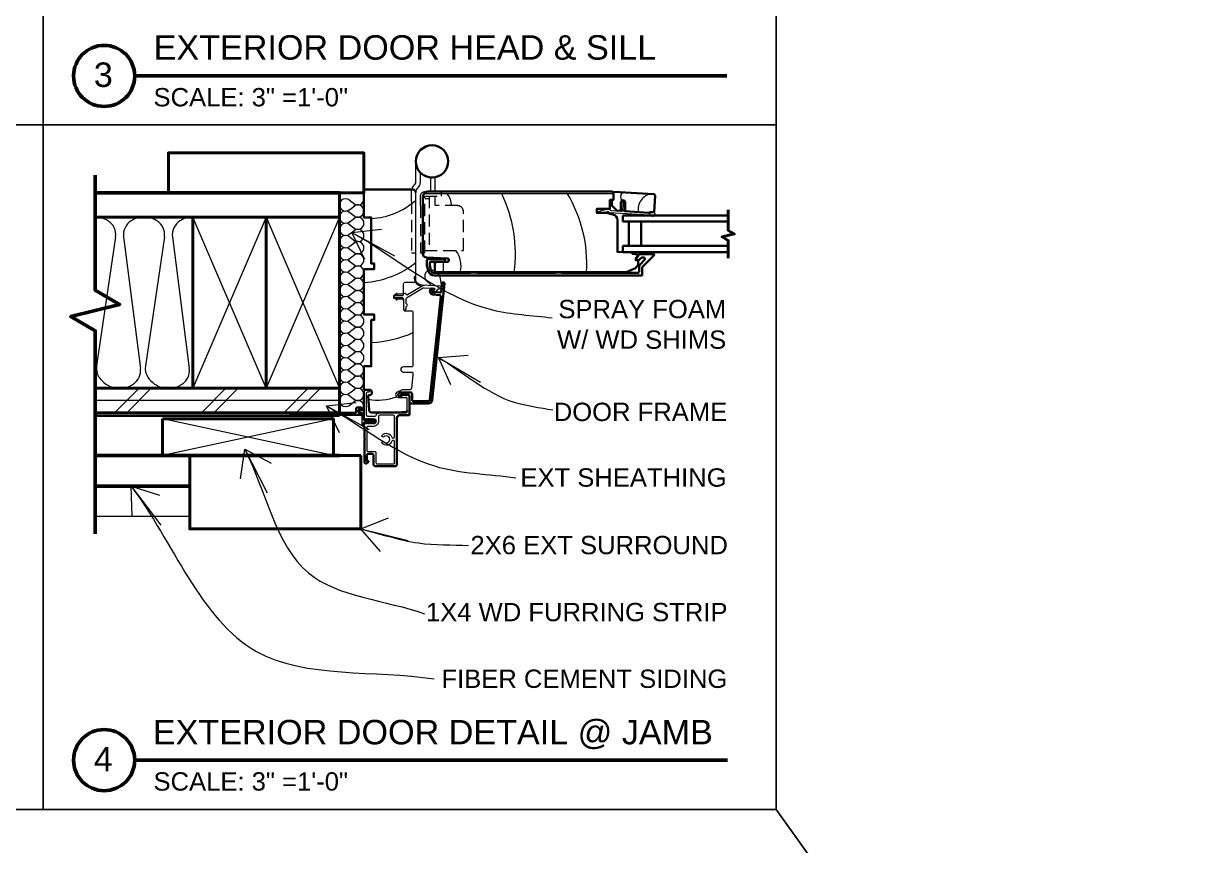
# Model space of a CAD drawing. Header units: inches. Extents: x -4969 to 16721, y 2489 to 24693.
# Drawn here: x 5219.6 to 5243.52, y 3824.13 to 3840.95 of the extents above; entities that cross this region are included whole.
import ezdxf

# ---------------------------------------------------------------- set-up
doc = ezdxf.new("R2010")
doc.units = ezdxf.units.IN
doc.header["$MEASUREMENT"] = 0
doc.linetypes.add('HIDDEN', pattern=[0.375, 0.25, -0.125])
doc.layers.get('0').update_dxf_attribs({"lineweight": 5})
doc.layers.add('0-NPLT', color=1, linetype='Continuous', plot=False)
for name, color, linetype, lineweight in [('1', 1, 'Continuous', 9), ('2', 6, 'Continuous', 20), ('3', 3, 'Continuous', 30), ('4', 2, 'Continuous', 40), ('5', 4, 'Continuous', 50), ('A-TEXTx', 7, 'Continuous', 20), ('TB-11x17', 7, 'Continuous', 100)]:
    doc.layers.add(name, color=color, linetype=linetype, lineweight=lineweight)
doc.styles.get("Standard").update_dxf_attribs({"font": 'Arial.ttf'})
doc.dimstyles.get("Standard").update_dxf_attribs({"dimtxt": 3, "dimasz": 2, "dimexe": 0.03125, "dimexo": 0.0625, "dimgap": 0.03125, "dimtad": 0, "dimtoh": 1, "dimdec": 4, "dimlfac": 0.99985, "dimzin": 0, "dimdsep": 46, "dimlunit": 4, "dimtxsty": 'Standard', "dimblk": 'ARCHTICK', "dimblk1": 'ARCHTICK', "dimblk2": 'ARCHTICK', "dimcen": 0.09, "dimclrt": 256, "dimadec": 0, "dimazin": 0, "dimtfac": 1, "dimtdec": 4, "dimtofl": 0, "dimtmove": 0, "dimatfit": 3, "dimfxl": 1, "dimtolj": 1, "dimtzin": 0, "dimarcsym": 0})

# ---------------------------------------------------------------- blocks, each defined once
blk = doc.blocks.new('DOOR jamb marvin')
at = {"layer": '1'}
for p, q in [((5206.676, 4511.803), (5206.678, 4512.247)), ((5206.768, 4512.019), (5206.768, 4511.806)), ((5206.605, 4511.704), (5206.676, 4511.803)), ((5206.751, 4511.753), (5206.68, 4511.654)), ((5206.588, 4511.423), (5206.588, 4511.652)), ((5210.718, 4511.582), (5206.846, 4511.582)), ((5211.45, 4511.19), (5211.474, 4511.189))]:
    blk.add_line(p, q, dxfattribs=at)
for points in [[(5206.981, 4511.632), (5206.981, 4511.917)], [(5207.071, 4511.632), (5207.071, 4511.922)]]:
    blk.add_lwpolyline(points, dxfattribs=at)
at = {"layer": '1', "linetype": 'HIDDEN'}
for points in [[(5206.588, 4511.423), (5206.588, 4510.377), (5206.678, 4510.377), (5206.678, 4511.433)], [(5206.771, 4511.339), (5206.771, 4510.377), (5206.861, 4510.377), (5206.861, 4511.537), (5207.201, 4511.537), (5207.201, 4511.627), (5206.939, 4511.627)], [(5206.861, 4511.485), (5206.951, 4511.485)], [(5206.951, 4511.537), (5206.951, 4510.422)], [(5206.861, 4510.422), (5207.651, 4510.422)]]:
    blk.add_lwpolyline(points, dxfattribs=at)
at = {"layer": '1'}
for points in [[(5206.771, 4511.339), (5206.771, 4511.537, -0.414214), (5206.861, 4511.627), (5206.939, 4511.627)], [(5211.451, 4511.19, 0.020613), (5211.45, 4511.19), (5210.95, 4511.219, -0.602499), (5210.935, 4511.251, 0.195629), (5210.939, 4511.266), (5210.923, 4511.403, 1), (5210.883, 4511.399), (5210.899, 4511.269, 0.168246), (5210.904, 4511.257, -0.688575), (5210.889, 4511.223), (5210.672, 4511.235, -0.329867), (5210.654, 4511.25), (5210.652, 4511.257, 0.414214), (5210.628, 4511.272), (5210.424, 4511.222, 1), (5210.434, 4511.184), (5210.598, 4511.224, -0.381102), (5210.622, 4511.211), (5210.622, 4511.212, 0.329867), (5210.64, 4511.197), (5211.447, 4511.15, 0.020613), (5211.449, 4511.15)], [(5211.474, 4511.189, -4.791288), (5211.472, 4511.149), (5211.447, 4511.15, 1), (5211.45, 4511.19)], [(5207.192, 4509.653, 0.390559), (5207.193, 4509.647), (5207.21, 4509.632, 1), (5207.223, 4509.648), (5207.209, 4509.659, -0.193018), (5207.207, 4509.662), (5207.19, 4509.812, 0.280166), (5207.032, 4510.016, 0.819918), (5206.897, 4509.801), (5206.99, 4509.713, -0.700208), (5206.986, 4509.704)], [(5206.426, 4509.229, 1), (5206.476, 4509.229), (5206.476, 4509.26, -0.298217), (5206.491, 4509.283, 0.654654), (5206.491, 4509.329, -0.298217), (5206.476, 4509.352), (5206.476, 4509.432, -0.263144), (5206.488, 4509.453), (5206.83, 4509.659, -0.151687), (5206.845, 4509.662), (5207.052, 4509.65, -0.614608), (5207.062, 4509.625), (5207.019, 4509.573, 1), (5207.058, 4509.541), (5207.135, 4509.635, -0.238691), (5207.156, 4509.644), (5207.17, 4509.643, 1), (5207.173, 4509.693), (5206.803, 4509.715, -0.417273), (5206.662, 4509.875, 1), (5206.642, 4509.877, 0.381481), (5206.781, 4509.698, -0.690013), (5206.783, 4509.688)], [(5206.283, 4509.504), (5206.295, 4509.533, 0.932515), (5206.277, 4509.542), (5206.255, 4509.504, 1), (5206.255, 4509.454), (5206.277, 4509.416, 0.932515), (5206.295, 4509.425), (5206.283, 4509.454)], [(5206.255, 4509.504), (5206.401, 4509.504, 0.414214), (5206.426, 4509.529, -0.894123), (5206.475, 4509.534, 0.510798), (5206.505, 4509.522), (5206.805, 4509.702, -0.151687), (5206.848, 4509.712)], [(5206.426, 4509.429, 0.414214), (5206.401, 4509.454), (5206.255, 4509.454)], [(5205.663, 4507.575, 0.414214), (5205.613, 4507.525)], [(5206.385, 4507.47, 0.57735), (5206.376, 4507.455), (5206.389, 4507.432, 0.267949), (5206.411, 4507.42)], [(5205.613, 4507.162, 1), (5205.573, 4507.162), (5205.573, 4507.147), (5205.523, 4507.147, 0.57735), (5205.514, 4507.132), (5205.526, 4507.112, 0.267949), (5205.535, 4507.107), (5205.573, 4507.107), (5205.573, 4506.852, 1), (5205.613, 4506.852)], [(5205.613, 4507.007, 0.215294), (5205.618, 4506.995), (5205.635, 4506.981, 0.403861), (5205.657, 4506.982, -0.430124), (5205.68, 4506.982, 0.429917), (5205.704, 4506.982, -0.429917), (5205.727, 4506.982, 0.429917), (5205.75, 4506.982, -0.429917), (5205.773, 4506.982, 0.429917), (5205.796, 4506.982, -0.20585), (5205.808, 4506.987, -1), (5205.808, 4506.877, -0.20585), (5205.796, 4506.882, 0.429917), (5205.773, 4506.882, -0.429917), (5205.75, 4506.882, 0.429917), (5205.727, 4506.882, -0.429917), (5205.704, 4506.882, 0.429917), (5205.68, 4506.882, -0.430124), (5205.657, 4506.882, 0.403861), (5205.635, 4506.883), (5205.618, 4506.868, 0.215294), (5205.613, 4506.856)]]:
    blk.add_lwpolyline(points, format="xyb", dxfattribs=at)
at = {"layer": '1', "linetype": 'HIDDEN'}
blk.add_lwpolyline([(5207.651, 4510.422), (5207.651, 4511.216, 0.414214), (5207.526, 4511.341), (5207.071, 4511.341), (5207.071, 4511.537)], format="xyb", dxfattribs=at)
at = {"layer": '1'}
for centre, radius, start, end in [((5206.678, 4511.652), 0.09, 144.2383, 180), ((5206.678, 4511.806), 0.09, 324.2383, 0), ((5205.702, 4512.533), 1.454, 272.5044, 312.1778), ((5207.052, 4511.354), 0.352, 357.8442, 40.4222), ((5205.835, 4510.353), 2.879, 352.5614, 25.279), ((5207.388, 4510.15), 2.788, 356.5156, 30.9257), ((5210.995, 4511.519), 0.128, 133.5304, 217.083), ((5211.539, 4511.267), 0.315, 96.9014, 191.0851), ((5207.079, 4510.106), 0.523, 346.0757, 37.1706), ((5205.488, 4511.681), 1.917, 273.8122, 308.364), ((5210.478, 4510.012), 3.242, 176.8728, 180.7293), ((5205.683, 4510.813), 2.271, 272.0844, 294.3172), ((5205.902, 4508.407), 1.045, 259.2015, 291.3477)]:
    blk.add_arc(centre, radius, start, end, dxfattribs=at)
at = {"layer": '2'}
for points in [[(5206.426, 4509.398, 0.414214), (5206.395, 4509.429), (5206.276, 4509.429, -1), (5206.276, 4509.534), (5206.395, 4509.534, 0.414214), (5206.426, 4509.565), (5206.426, 4509.743, -0.414214), (5206.457, 4509.774), (5206.647, 4509.774, 0.414214), (5206.678, 4509.805), (5206.678, 4511.649)], [(5206.426, 4509.429), (5206.426, 4509.22, 0.414214), (5206.457, 4509.189), (5206.587, 4509.189, -0.414214), (5206.618, 4509.158), (5206.618, 4508.074, -0.414214), (5206.587, 4508.043), (5206.421, 4508.043, 1), (5206.421, 4507.938), (5206.587, 4507.938, -0.414214), (5206.618, 4507.907), (5206.618, 4507.886, -0.026186), (5206.618, 4507.882), (5206.589, 4507.604, -0.383864), (5206.558, 4507.576), (5206.409, 4507.576, 0.108103), (5206.396, 4507.573), (5206.296, 4507.527, 0.804886), (5206.319, 4507.42), (5206.475, 4507.42)], [(5205.709, 4507.575, -1), (5205.709, 4507.525), (5205.688, 4507.525, 0.414214), (5205.663, 4507.5), (5205.663, 4507.062, 0.414214), (5205.688, 4507.037), (5205.844, 4507.037, 0.31589), (5205.868, 4507.053, -0.31589), (5205.938, 4507.103), (5206.475, 4507.103, 0.414214), (5206.5, 4507.128), (5206.5, 4507.395, 0.414214), (5206.475, 4507.42)]]:
    blk.add_lwpolyline(points, format="xyb", dxfattribs=at)
blk.add_lwpolyline([(5205.698, 4506.827, 0.414214), (5205.673, 4506.802), (5205.673, 4506.337, 0.414214), (5205.698, 4506.312), (5205.836, 4506.312, -0.414214), (5205.861, 4506.287), (5205.861, 4506.087, 0.414214), (5205.886, 4506.062), (5206.216, 4506.062, 0.414214), (5206.241, 4506.087), (5206.241, 4506.513, 0.414214), (5206.216, 4506.538), (5206.209, 4506.538, 0.315168), (5206.186, 4506.522, -0.547927), (5205.987, 4506.478, -1), (5206.022, 4506.513, 2.408577), (5206.022, 4506.614, -1), (5205.987, 4506.649, -0.547927), (5206.186, 4506.605, 0.315168), (5206.209, 4506.588), (5206.216, 4506.588, 0.414214), (5206.241, 4506.613), (5206.241, 4507.028, 0.414214), (5206.216, 4507.053), (5205.938, 4507.053, 0.414214), (5205.913, 4507.028), (5205.913, 4506.932, -0.414214), (5205.808, 4506.827)], format="xyb", close=True, dxfattribs=at)
at = {"layer": '3'}
for p, q in [((5210.912, 4511.016), (5210.912, 4511.141)), ((5210.912, 4511.141), (5213.068, 4511.141)), ((5210.912, 4511.016), (5213.068, 4511.016)), ((5211.037, 4511.016), (5211.037, 4510.516)), ((5211.287, 4511.016), (5211.287, 4510.516)), ((5210.912, 4510.391), (5210.912, 4510.516)), ((5210.912, 4510.516), (5213.068, 4510.516)), ((5210.912, 4510.391), (5213.068, 4510.391))]:
    blk.add_line(p, q, dxfattribs=at)
for points in [[(5206.678, 4511.607, 0.414214), (5206.616, 4511.669), (5205.616, 4511.669), (5205.616, 4511.099), (5205.766, 4511.099), (5205.766, 4510.154), (5205.826, 4510.154), (5205.826, 4510.044), (5205.616, 4510.044), (5205.616, 4509.112), (5205.826, 4509.112), (5205.826, 4509.002), (5205.766, 4509.002), (5205.766, 4508.057), (5205.616, 4508.057), (5205.616, 4507.575), (5205.722, 4507.575, -1), (5205.722, 4507.463), (5205.718, 4507.463, 0.431578), (5205.702, 4507.446), (5205.719, 4507.165, 0.39706), (5205.78, 4507.107), (5206.303, 4507.107, 0.02182), (5206.308, 4507.107), (5206.472, 4507.121, 0.388879), (5206.5, 4507.152)], [(5211.228, 4510.223, 0.198912), (5211.247, 4510.231), (5211.286, 4510.27, -0.198912), (5211.305, 4510.278), (5211.34, 4510.278, -0.668179), (5211.359, 4510.231), (5211.264, 4510.135, 0.198912), (5211.245, 4510.09), (5211.245, 4509.992, -0.414214), (5211.218, 4509.965), (5209.658, 4509.965), (5209.658, 4509.973), (5209.533, 4509.973), (5209.533, 4509.965), (5207.927, 4509.965), (5207.927, 4509.973), (5207.802, 4509.973), (5207.802, 4509.965), (5207.048, 4509.965, -0.339454), (5206.987, 4510.012), (5206.96, 4510.113), (5206.96, 4510.165, -0.414214), (5206.987, 4510.192), (5207.263, 4510.192, 0.414214), (5207.279, 4510.208), (5207.279, 4510.231, 0.414214), (5207.263, 4510.247), (5206.931, 4510.247, 0.414214), (5206.904, 4510.22), (5206.904, 4510.111), (5206.933, 4510.003, 0.339454), (5207.053, 4509.91), (5211.294, 4509.91, 0.414213), (5211.31, 4509.926), (5211.31, 4510.082), (5211.549, 4510.321, 0.668179), (5211.538, 4510.348), (5211.257, 4510.348, 0.263278), (5211.234, 4510.335), (5211.181, 4510.248, 0.583183), (5211.195, 4510.223)], [(5206.55, 4507.32, 0.414214), (5206.575, 4507.295), (5206.938, 4507.295, 0.383864), (5207.013, 4507.362), (5207.263, 4509.746, 1), (5207.213, 4509.751), (5207.196, 4509.583, -0.414214), (5207.168, 4509.561), (5207.027, 4509.576, -0.69108), (5207.015, 4509.621, 1.0874), (5206.995, 4509.644), (5206.984, 4509.632, 0.630953), (5207.021, 4509.526), (5207.163, 4509.511, -0.414214), (5207.185, 4509.484), (5206.963, 4507.367, -0.383864), (5206.938, 4507.345), (5206.625, 4507.345, -0.414214), (5206.6, 4507.37), (5206.6, 4507.495, 0.414214), (5206.575, 4507.52), (5206.371, 4507.52, 0.273442), (5206.318, 4507.489, 0.333757), (5206.322, 4507.459), (5206.344, 4507.438, 0.668179), (5206.361, 4507.445), (5206.361, 4507.46, -0.414214), (5206.371, 4507.47), (5206.525, 4507.47)], [(5205.613, 4507.525), (5205.613, 4506.972, 0.414214), (5205.633, 4506.952), (5205.816, 4506.952, -1), (5205.816, 4506.912), (5205.633, 4506.912, 0.414214), (5205.613, 4506.892)], [(5205.613, 4506.892), (5205.613, 4506.827), (5205.623, 4506.827), (5205.623, 4506.573, -1), (5205.623, 4506.553), (5205.623, 4506.105, 0.676155), (5205.688, 4506.079), (5205.705, 4506.101, 0.618819), (5205.697, 4506.117), (5205.673, 4506.117), (5205.673, 4506.237, -0.414214), (5205.698, 4506.262), (5205.786, 4506.262, -0.414214), (5205.811, 4506.237), (5205.811, 4506.05, 0.414214), (5205.849, 4506.012), (5206.253, 4506.012, 0.414214), (5206.291, 4506.05), (5206.291, 4507.003, -0.414214), (5206.341, 4507.053), (5206.525, 4507.053, 0.414214), (5206.55, 4507.078), (5206.55, 4507.445, 0.414214), (5206.525, 4507.47)]]:
    blk.add_lwpolyline(points, format="xyb", dxfattribs=at)
for points in [[(5207.093, 4510.183, 0.404026), (5207.063, 4510.152), (5207.063, 4510.011, 0.414214), (5207.094, 4509.98), (5210.978, 4509.98), (5211.169, 4510.06), (5211.228, 4510.129), (5211.228, 4510.223), (5211.178, 4510.223), (5211.178, 4510.254, -0.281456), (5211.195, 4510.281, 0.773434), (5211.179, 4510.351), (5211.116, 4510.353), (5211.084, 4510.385), (5210.803, 4510.395), (5210.803, 4511.04, 0.344328), (5210.708, 4511.161), (5210.579, 4511.193), (5210.382, 4511.193), (5210.382, 4511.278), (5210.648, 4511.278), (5210.648, 4511.457), (5210.718, 4511.457), (5210.718, 4511.582, 0.213687), (5210.697, 4511.629), (5206.944, 4511.629, 0.414214), (5206.819, 4511.504), (5206.819, 4510.355, 0.404026), (5206.894, 4510.277), (5207.323, 4510.262, -0.404026), (5207.353, 4510.231), (5207.353, 4510.222, -0.404026), (5207.323, 4510.191)], [(5211.553, 4511.209), (5211.481, 4511.209, 0.188551), (5211.46, 4511.201, -0.206686), (5211.436, 4511.192), (5210.959, 4511.226), (5210.959, 4511.407, 1), (5210.874, 4511.407), (5210.874, 4511.232), (5210.789, 4511.238), (5210.687, 4511.34), (5210.687, 4511.457), (5210.718, 4511.457), (5210.718, 4511.574, -0.216043), (5210.739, 4511.621), (5211.542, 4511.578, -0.414214), (5211.571, 4511.545)], [(5205.503, 4507.148), (5205.503, 4507.127, 0.414214), (5205.525, 4507.105), (5205.548, 4507.105, -0.267949), (5205.557, 4507.1), (5205.571, 4507.075, -0.57735), (5205.563, 4507.06), (5204.136, 4507.06, -1), (5204.136, 4507.105), (5205.438, 4507.105, 0.414214), (5205.458, 4507.125), (5205.458, 4507.195, -0.414214), (5205.478, 4507.215), (5205.55, 4507.215, -1), (5205.55, 4507.17), (5205.525, 4507.17, 0.414214)]]:
    blk.add_lwpolyline(points, format="xyb", close=True, dxfattribs=at)
blk.add_circle((5207.008, 4512.245), 0.33, dxfattribs=at)
blk = doc.blocks.new('BATT Insulation 3.5 INCH')
at = {"layer": '1', "lineweight": 5}
for p, q in [((5135.376, 4545.107), (5138.072, 4545.45)), ((5135.381, 4544.942), (5138.018, 4544.555))]:
    blk.add_line(p, q, dxfattribs=at)
for centre, radius, start, end in [((5135.476, 4545.525), 0.5, 180, 212.078), ((5138.114, 4545.121), 0.333, 34.6182, 97.2678), ((5135.334, 4545.437), 0.333, 212.078, 277.2678), ((5137.976, 4545.025), 0.5, 302.5735, 34.6182), ((5135.333, 4544.613), 0.333, 81.6579, 148.5142), ((5135.476, 4544.525), 0.5, 148.5142, 180), ((5138.066, 4544.884), 0.333, 261.6579, 302.5735)]:
    blk.add_arc(centre, radius, start, end, dxfattribs=at)
blk = doc.blocks.new('BATT Insulation 1 INCH')
at = {"layer": '1'}
for p, q in [((5136.608, 4537.269), (5136.699, 4537.394)), ((5136.824, 4537.269), (5136.732, 4537.394))]:
    blk.add_line(p, q, dxfattribs=at)
for centre, start, end in [((5136.591, 4537.456), 318.5374, 90), ((5136.841, 4537.456), 90, 221.4626), ((5136.716, 4537.206), 137.4055, 42.5945)]:
    blk.add_arc(centre, 0.125, start, end, dxfattribs=at)
blk = doc.blocks.new('_ArchTick')
at = {"color": 0, "linetype": 'ByBlock', "lineweight": 0, "const_width": 0.15}
blk.add_lwpolyline([(-0.5, -0.5), (0.5, 0.5)], dxfattribs=at)

msp = doc.modelspace()

# ---------------------------------------------------------------- linework, layer by layer
at = {"layer": '0-NPLT', "ltscale": 0.25}
for p, q in [((5220.0000785, 3824.8717732), (5220.0000785, 3866.8717732)), ((5235.0000785, 3824.8717732), (5235.0000785, 3866.8717732)), ((5205.0000785, 3838.8717732), (5220.0000785, 3838.8717732)), ((5220.0000785, 3838.8717732), (5235.0000785, 3838.8717732)), ((5235.0000785, 3824.8717732), (5235.0000785, 3838.8717732)), ((5205.0000785, 3824.8717732), (5235.0000785, 3824.8717732)), ((5235.0000785, 3824.8717732), (5400.0000785, 3593.8717732))]:
    msp.add_line(p, q, dxfattribs=at)
at = {"layer": '1'}
for p, q in [((5224.566492, 3833.4839376), (5223.066492, 3836.9839376)), ((5224.566492, 3836.9839376), (5223.066492, 3833.4839376)), ((5224.566492, 3836.9839376), (5226.066492, 3833.4839376)), ((5226.066492, 3836.9839376), (5224.566492, 3833.4839376)), ((5221.4652009, 3832.9838658), (5221.965174, 3833.4838927)), ((5221.7152009, 3832.9838793), (5222.215174, 3833.4839062)), ((5223.2429358, 3832.9838658), (5223.7429089, 3833.4838927)), ((5223.4929358, 3832.9838793), (5223.9929089, 3833.4839062)), ((5224.9280362, 3832.9838658), (5225.4280093, 3833.4838927)), ((5225.1780362, 3832.9838793), (5225.6780093, 3833.4839062)), ((5226.066492, 3833.2339376), (5221.066492, 3833.2338328))]:
    msp.add_line(p, q, dxfattribs=at)
at = {"layer": '1', "ltscale": 0.25}
for p, q in [((5225.9427457, 3832.1089376), (5222.4427457, 3832.8589376)), ((5225.9427457, 3832.8589376), (5222.4427457, 3832.1089376))]:
    msp.add_line(p, q, dxfattribs=at)
at = {"layer": '2'}
msp.add_line((5223.001992, 3830.8589376), (5221.066492, 3830.8589376), dxfattribs=at)
at = {"layer": '3'}
msp.add_line((5226.066492, 3832.9214376), (5221.066492, 3832.9214376), dxfattribs=at)
at = {"layer": '4', "ltscale": 0.25}
for p, q in [((5226.566492, 3837.4839376), (5226.566492, 3838.2979376)), ((5222.566492, 3837.4839376), (5226.566492, 3837.4839376))]:
    msp.add_line(p, q, dxfattribs=at)
at = {"layer": '4'}
for p, q in [((5226.066492, 3836.9839376), (5226.066492, 3837.4839376)), ((5223.742712, 3836.9839376), (5221.066492, 3836.9839376)), ((5223.742712, 3833.4839376), (5221.066492, 3833.4839376)), ((5226.066492, 3832.9839376), (5226.066492, 3833.4839376)), ((5226.066492, 3832.9839376), (5221.066492, 3832.9839376))]:
    msp.add_line(p, q, dxfattribs=at)
at = {"layer": '4', "ltscale": 0.25}
for points in [[(5226.566492, 3837.5479376), (5226.566492, 3838.2979376), (5222.566492, 3838.2979376), (5222.566492, 3837.4839376)], [(5222.4427457, 3832.8589376), (5222.4427457, 3832.1089376), (5225.9427457, 3832.1089376), (5225.9427457, 3832.8589376), (5222.4427457, 3832.8589376)]]:
    msp.add_lwpolyline(points, dxfattribs=at)
at = {"layer": '4', "flags": 128}
msp.add_lwpolyline([(5234.0190592, 3837.1336615), (5234.0190592, 3836.7133885), (5234.1440592, 3836.6412198), (5233.8940592, 3836.5787198), (5234.0190592, 3836.506551), (5234.0190592, 3836.1436216)], dxfattribs=at)
at = {"layer": '4'}
for points in [[(5223.066492, 3833.4839376), (5223.066492, 3836.9839376), (5224.566492, 3836.9839376), (5224.566492, 3833.4839376), (5224.566492, 3833.4839376), (5223.066492, 3833.4839376)], [(5224.566492, 3833.4839376), (5224.566492, 3836.9839376), (5226.066492, 3836.9839376), (5226.066492, 3833.4839376), (5226.066492, 3833.4839376), (5224.566492, 3833.4839376)]]:
    msp.add_lwpolyline(points, dxfattribs=at)
msp.add_lwpolyline([(5226.501992, 3832.1089376), (5226.501992, 3830.6089376), (5223.001992, 3830.6089376), (5223.001992, 3832.1089376)], close=True, dxfattribs=at)
at = {"layer": '5', "ltscale": 0.1}
for p, q in [((5221.8750785, 3839.8717732), (5233.9928999, 3839.8717732)), ((5221.8750785, 3825.8802474), (5234.0074932, 3825.8802474))]:
    msp.add_line(p, q, dxfattribs=at)
at = {"layer": '5'}
for p, q in [((5226.066492, 3837.4839376), (5221.066492, 3837.4839376)), ((5226.066492, 3832.1089376), (5221.066492, 3832.1089376)), ((5223.001992, 3831.4839376), (5221.066492, 3831.4839376))]:
    msp.add_line(p, q, dxfattribs=at)
at = {"layer": '5', "flags": 128}
msp.add_lwpolyline([(5221.066492, 3837.8392219), (5221.066492, 3835.4885096), (5221.566492, 3835.1998345), (5220.566492, 3834.9498345), (5221.066492, 3834.6611593), (5221.066492, 3830.505369)], dxfattribs=at)
at = {"layer": '5', "ltscale": 0.1}
for centre in [(5221.2500785, 3839.8717732), (5221.2500785, 3825.8802474)]:
    msp.add_circle(centre, 0.625, dxfattribs=at)

# ---------------------------------------------------------------- block references
at = {"layer": '1', "ltscale": 0.25, "rotation": 270}
for p in [(688.9850611, 8973.9497944), (688.9850611, 8973.6997944), (688.9850611, 8973.4497944), (688.9850611, 8973.1997944), (688.9850611, 8972.9497944), (688.9850611, 8972.6997944), (688.9850611, 8972.4497944), (688.9850611, 8972.1997944), (688.9850611, 8971.9497944), (688.9850611, 8971.6997944), (688.9850611, 8971.4497944), (688.9850611, 8971.1997944), (688.9850611, 8970.9497944), (688.9850611, 8970.6997944), (688.9850611, 8970.4497944), (688.9850611, 8970.1997944), (688.9850611, 8969.9497944)]:
    msp.add_blockref('BATT Insulation 1 INCH', p, dxfattribs=at)
at = {"layer": '3', "ltscale": 0.25}
msp.add_blockref('DOOR jamb marvin', (20.9509532, -674.1213984), dxfattribs=at)
at = {"layer": '3', "ltscale": 0.25, "rotation": 270}
for p in [(676.5410044, 8971.9597186), (677.5410044, 8971.9597186)]:
    msp.add_blockref('BATT Insulation 3.5 INCH', p, dxfattribs=at)

# ---------------------------------------------------------------- texts
at = {"ltscale": 0.1, "char_height": 0.5}
for s, insert, width, attachment_point in [('{EXTERIOR DOOR HEAD & SILL }', (5222.2625657, 3840.7042054), 39.026832401, 1), ('{3}', (5221.2328591, 3839.8932538), 1.393822261, 5), ('{EXTERIOR DOOR DETAIL @ JAMB}', (5222.2466747, 3826.702856), 39.026832401, 1), ('{4}', (5221.2328591, 3825.901728), 1.393822261, 5)]:
    msp.add_mtext(s, dxfattribs=dict(at, insert=insert, width=width, attachment_point=attachment_point))
at = {"layer": 'A-TEXTx', "ltscale": 0.25, "char_height": 0.375, "attachment_point": 6}
for s, insert, width in [('{SPRAY FOAM\\PW/ WD SHIMS }', (5233.9786236, 3834.7891052), 10.909224782), ('{ DOOR FRAME}', (5233.9998768, 3832.9989607), 10.909224782), ('{EXT SHEATHING }', (5233.9870712, 3831.6570407), 10.909224782), ('{2X6 EXT SURROUND}', (5234.0134122, 3830.2755454), 10.909224782), ('{1X4 WD FURRING STRIP}', (5234.0046403, 3828.905514), 11.191527642), ('{FIBER CEMENT SIDING}', (5234.0014526, 3827.5414803), 10.909224782)]:
    msp.add_mtext(s, dxfattribs=dict(at, insert=insert, width=width))
at = {"layer": 'TB-11x17', "ltscale": 0.5, "char_height": 0.375, "width": 6.089681663, "attachment_point": 1}
for insert in [(5222.2599446, 3839.6235926), (5222.2599446, 3825.6320668)]:
    msp.add_mtext('{SCALE: 3" =1\'-0"}', dxfattribs=dict(at, insert=insert))

# ---------------------------------------------------------------- leaders
at = {"layer": 'A-TEXTx', "path_type": 1}
for points in [[(5226.31643, 3836.671545), (5229.1950857, 3835.0865563), (5230.4140408, 3834.9232279)], [(5228.0892599, 3834.1136904), (5229.638065, 3833.2007366), (5230.4293136, 3833.0401782)], [(5225.7976916, 3833.1242093), (5228.0108257, 3831.8952377), (5229.6769966, 3831.6527321)], [(5224.1272999, 3832.2380512), (5225.4284281, 3829.7102321), (5227.8082053, 3828.8738392)], [(5221.8016477, 3831.4816606), (5224.3702459, 3828.1010865), (5228.0030446, 3827.5407298)], [(5226.501992, 3830.6089376), (5227.6792003, 3830.3212223), (5228.7086823, 3830.2687533)]]:
    msp.add_leader(points, dimstyle='Standard', override={"dimasz": 0.5, "dimgap": 0.125, "dimldrblk": 'Open90', "dimlwd": -1}, dxfattribs=at)

doc.saveas('drawing.dxf')
